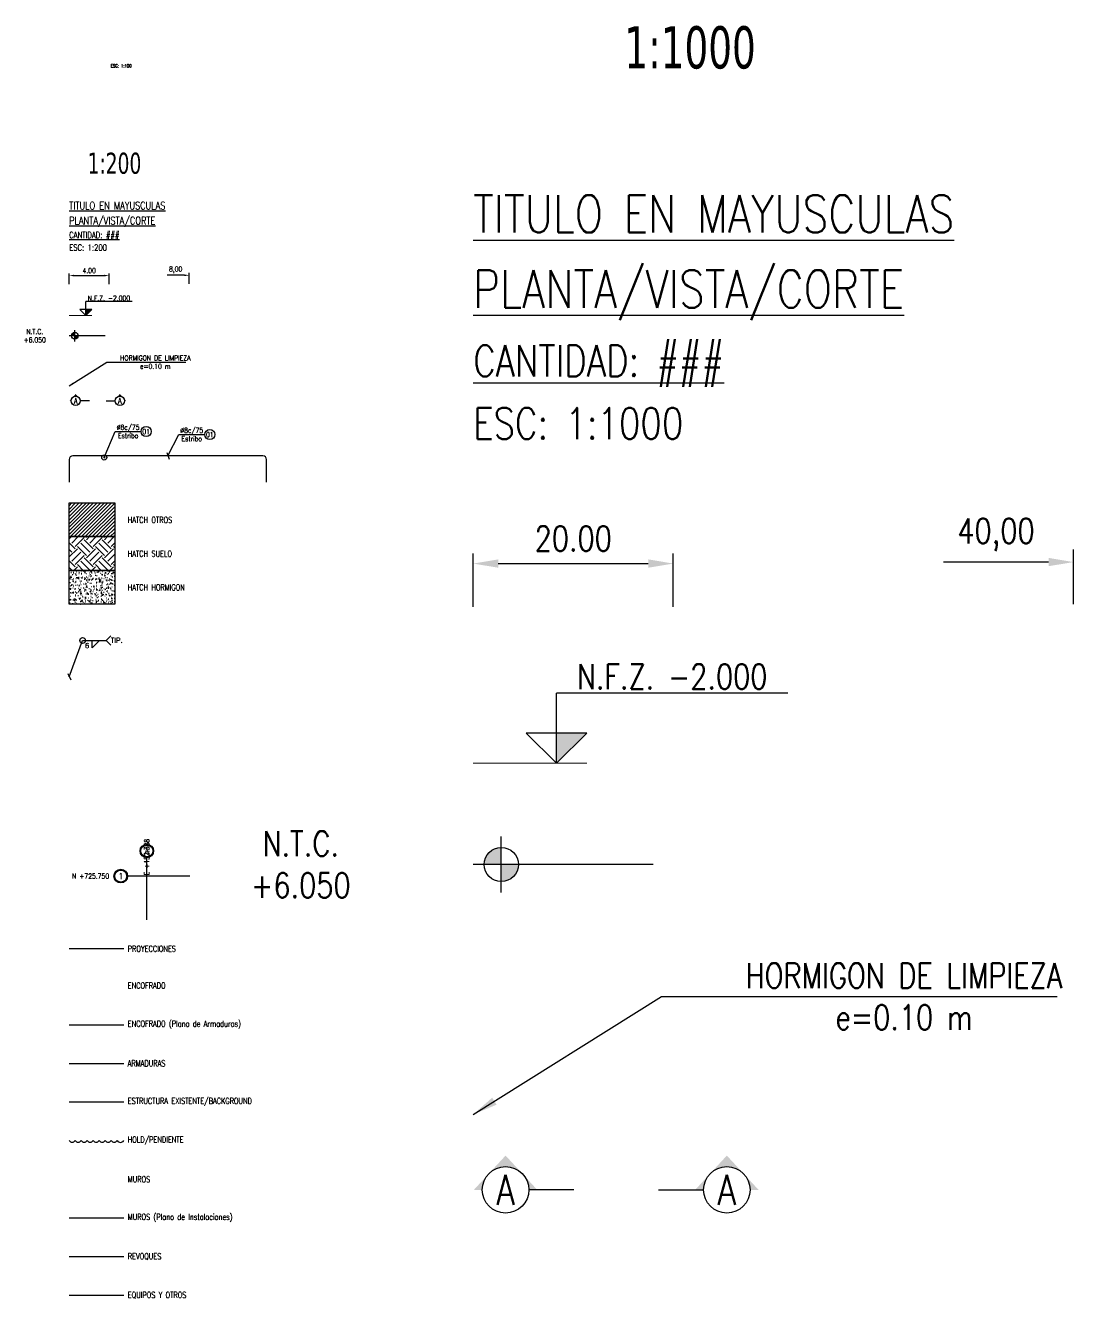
# Model space of a CAD drawing. Header units: millimetres. Extents: x -725228 to 10849, y -8846583 to 5995.
# Drawn here: x -829.5 to -724.8, y 817.3 to 944.5 of the extents above; entities that cross this region are included whole.
import ezdxf

# ---------------------------------------------------------------- set-up
doc = ezdxf.new("R2010")
doc.units = ezdxf.units.MM
doc.header["$PDMODE"] = 35
doc.header["$PDSIZE"] = 1
doc.linetypes.add('CENTER', pattern=[50.8, 31.75, -6.35, 6.35, -6.35])
doc.linetypes.add('HIDDEN', pattern=[9.525, 6.35, -3.175])
doc.layers.add('00-SIMB', color=1, linetype='Continuous', lineweight=0)
for name, color, linetype in [('CI-Armaduras', 4, 'Continuous'), ('CI-Auxiliar2', 2, 'Continuous'), ('CI-Encofrados', 2, 'Continuous'), ('CI-Equipamiento', 253, 'Continuous'), ('CI-Posiciones', 3, 'Continuous'), ('CI-Proyecciones', 1, 'HIDDEN'), ('CI-Revoques', 2, 'Continuous'), ('GE-Background', 252, 'Continuous'), ('GE-Cotas', 1, 'Continuous'), ('GE-Ejes', 1, 'CENTER'), ('GE-Hatch', 1, 'Continuous'), ('GE-Simbologia', 2, 'Continuous'), ('GE-Textos', 3, 'Continuous'), ('GE-Titulos', 4, 'Continuous'), ('PENDIENTE', 6, 'Continuous'), ('ZZ-Rotulo-Textos', 7, 'Continuous')]:
    doc.layers.add(name, color=color, linetype=linetype)
doc.styles.add('Romans', font='romans.shx', dxfattribs={"width": 0.8})
doc.styles.add('Romans PF', font='romans.shx', dxfattribs={"width": 0.8})
doc.styles.add('T2', font='ROMANS.shx', dxfattribs={"width": 0.8})
doc.styles.add('Tahoma', font='tahoma.ttf', dxfattribs={"width": 0.75})
doc.dimstyles.new('1-100', dxfattribs={"dimscale": 100, "dimtxt": 2.2, "dimasz": 1.5, "dimexe": 1, "dimexo": 0, "dimgap": 1, "dimtad": 1, "dimdec": 0, "dimzin": 9, "dimdsep": 46, "dimtxsty": 'T2', "dimblk": 'ARCHTICK', "dimcen": 0, "dimdle": 1, "dimclrd": 256, "dimclre": 256, "dimclrt": 2, "dimadec": 0, "dimazin": 0, "dimtfac": 0.666667, "dimtdec": 0, "dimtmove": 0, "dimatfit": 3, "dimldrblk": 'OBLIQUE', "dimfxl": 1, "dimtolj": 1, "dimtzin": 0, "dimlwd": -1, "dimlwe": -1, "dimarcsym": 0})
doc.dimstyles.new('1-25', dxfattribs={"dimscale": 25, "dimtxt": 2.5, "dimasz": 2.5, "dimexe": 1.25, "dimexo": 1.25, "dimgap": 1.25, "dimtad": 1, "dimdec": 0, "dimzin": 12, "dimtxsty": 'Romans PF', "dimcen": 0, "dimclrd": 2, "dimclre": 2, "dimclrt": 3, "dimadec": 0, "dimazin": 3, "dimtfac": 1, "dimtdec": 0, "dimtmove": 0, "dimatfit": 3, "dimfxl": 1, "dimlwd": -1, "dimlwe": -1, "dimarcsym": 0})
doc.dimstyles.new('COTAS GENERAL', dxfattribs={"dimscale": 0.1, "dimtxt": 2.5, "dimasz": 2.5, "dimexe": 1, "dimexo": 1, "dimgap": 1.25, "dimtad": 1, "dimzin": 1, "dimdsep": 46, "dimtxsty": 'Romans', "dimcen": 1, "dimclrd": 2, "dimclre": 1, "dimclrt": 3, "dimaunit": 1, "dimadec": 3, "dimazin": 0, "dimtfac": 1, "dimtix": 1, "dimtmove": 0, "dimatfit": 0, "dimfxl": 1.5, "dimtolj": 1, "dimarcsym": 0})
doc.dimstyles.new('COTAS REPLANTEO', dxfattribs={"dimscale": 0.1, "dimtxt": 2.5, "dimasz": 2.5, "dimexe": 1.25, "dimexo": 1.25, "dimgap": 1.25, "dimtad": 1, "dimjust": 1, "dimzin": 1, "dimtxsty": 'Romans PF', "dimcen": 0, "dimse2": 1, "dimsd2": 1, "dimclrd": 2, "dimclre": 1, "dimclrt": 3, "dimadec": 0, "dimazin": 3, "dimtfac": 1, "dimtmove": 0, "dimatfit": 3, "dimfxl": 1, "dimlwd": -1, "dimlwe": -1, "dimarcsym": 0})

# ---------------------------------------------------------------- blocks, each defined once
blk = doc.blocks.new('_ArchTick')
at = {"color": 0, "linetype": 'ByBlock', "const_width": 0.15}
blk.add_lwpolyline([(-0.5, -0.5), (0.5, 0.5)], dxfattribs=at)
blk = doc.blocks.new('*D73')
at = {"layer": 'Defpoints', "color": 0, "transparency": 16777216}
for p in [(-821.18, 919.51), (-825.18, 918.45), (-821.18, 918.45)]:
    blk.add_point(p, dxfattribs=at)
at = {"layer": 'GE-Cotas', "color": 1, "lineweight": -2, "transparency": 16777216}
for p, q in [((-825.18, 918.65), (-825.18, 919.71)), ((-821.18, 918.65), (-821.18, 919.71))]:
    blk.add_line(p, q, dxfattribs=at)
at = {"layer": 'GE-Cotas', "color": 2, "lineweight": -2, "transparency": 16777216}
blk.add_line((-824.68, 919.51), (-821.68, 919.51), dxfattribs=at)
at = {"layer": 'GE-Cotas', "color": 2, "transparency": 16777216}
for points in [[(-824.68, 919.6), (-824.68, 919.43), (-825.18, 919.51)], [(-821.68, 919.6), (-821.68, 919.43), (-821.18, 919.51)]]:
    blk.add_solid(points, dxfattribs=at)
at = {"layer": 'GE-Cotas', "color": 3, "transparency": 16777216, "insert": (-823.18, 920.01), "char_height": 0.5, "attachment_point": 5, "style": 'Romans'}
blk.add_mtext('\\A1;4.00', dxfattribs=at)
blk = doc.blocks.new('*D74')
at = {"layer": 'Defpoints', "color": 0, "transparency": 16777216}
for p in [(-821.18, 919.54), (-821.18, 918.45), (-813.18, 918.45)]:
    blk.add_point(p, dxfattribs=at)
at = {"layer": 'GE-Cotas', "color": 2, "transparency": 16777216}
blk.add_line((-813.68, 919.54), (-815.39, 919.54), dxfattribs=at)
at = {"layer": 'GE-Cotas', "color": 1, "transparency": 16777216}
blk.add_line((-813.18, 918.7), (-813.18, 919.79), dxfattribs=at)
at = {"layer": 'GE-Cotas', "color": 2, "transparency": 16777216}
blk.add_solid([(-813.68, 919.63), (-813.68, 919.46), (-813.18, 919.54)], dxfattribs=at)
at = {"layer": 'GE-Cotas', "color": 3, "transparency": 16777216, "insert": (-814.53, 920.09), "char_height": 0.5, "attachment_point": 5, "style": 'Romans PF'}
blk.add_mtext('8,00', dxfattribs=at)
blk = doc.blocks.new('*D75')
at = {"layer": 'Defpoints', "color": 0, "transparency": 16777216}
for p in [(-764.8, 890.72), (-784.8, 885.4), (-764.8, 885.4)]:
    blk.add_point(p, dxfattribs=at)
at = {"layer": 'GE-Cotas', "color": 1, "lineweight": -2, "transparency": 16777216}
for p, q in [((-784.8, 886.4), (-784.8, 891.72)), ((-764.8, 886.4), (-764.8, 891.72))]:
    blk.add_line(p, q, dxfattribs=at)
at = {"layer": 'GE-Cotas', "color": 2, "lineweight": -2, "transparency": 16777216}
blk.add_line((-782.3, 890.72), (-767.3, 890.72), dxfattribs=at)
at = {"layer": 'GE-Cotas', "color": 2, "transparency": 16777216}
for points in [[(-782.3, 891.14), (-782.3, 890.31), (-784.8, 890.72)], [(-767.3, 891.14), (-767.3, 890.31), (-764.8, 890.72)]]:
    blk.add_solid(points, dxfattribs=at)
at = {"layer": 'GE-Cotas', "color": 3, "transparency": 16777216, "insert": (-774.8, 893.22), "char_height": 2.5, "attachment_point": 5, "style": 'Romans'}
blk.add_mtext('\\A1;20.00', dxfattribs=at)
blk = doc.blocks.new('*D76')
at = {"layer": 'Defpoints', "color": 0, "transparency": 16777216}
for p in [(-764.8, 890.87), (-764.8, 885.4), (-724.8, 885.4)]:
    blk.add_point(p, dxfattribs=at)
at = {"layer": 'GE-Cotas', "color": 1, "transparency": 16777216}
blk.add_line((-724.8, 886.65), (-724.8, 892.12), dxfattribs=at)
at = {"layer": 'GE-Cotas', "color": 2, "transparency": 16777216}
blk.add_line((-727.3, 890.87), (-737.8, 890.87), dxfattribs=at)
blk.add_solid([(-727.3, 891.29), (-727.3, 890.46), (-724.8, 890.87)], dxfattribs=at)
at = {"layer": 'GE-Cotas', "color": 3, "transparency": 16777216, "insert": (-732.55, 893.61), "char_height": 2.5, "attachment_point": 5, "style": 'Romans PF'}
blk.add_mtext('40,00', dxfattribs=at)

msp = doc.modelspace()

# ---------------------------------------------------------------- hatches: boundary and pattern name
at = {"layer": 'GE-Hatch'}
h = msp.add_hatch(dxfattribs=at)
h.set_pattern_fill('ANSI31', color=256, scale=0.08, style=0)
h.set_pattern_definition([(45, (2467.58093, 452.39403), (-0.179605122, 0.179605122), [])])
h.paths.add_polyline_path([(-820.615, 896.782), (-825.175, 896.782), (-825.175, 893.414), (-820.615, 893.414)])
h = msp.add_hatch(dxfattribs=at)
h.set_pattern_fill('EARTH', color=256, scale=0.2, angle=45, style=0)
h.set_pattern_definition([(45, (2467.5809, 452.394), (1e-16, 1.7960512), [1.27, -1.27]), (45, (2467.2442, 452.7308), (1e-16, 1.7960512), [1.27, -1.27]), (45, (2466.9074, 453.0675), (1e-16, 1.7960512), [1.27, -1.27]), (135, (2466.9074, 453.292), (-1.7960512, 1e-16), [1.27, -1.27]), (135, (2467.2442, 453.6288), (-1.7960512, 1e-16), [1.27, -1.27]), (135, (2467.5809, 453.9656), (-1.7960512, 1e-16), [1.27, -1.27])])
h.paths.add_polyline_path([(-820.615, 893.414), (-825.175, 893.414), (-825.175, 890.046), (-820.615, 890.046)])
h = msp.add_hatch(dxfattribs=at)
h.set_pattern_fill('AR-CONC', color=256, scale=0.004, style=0)
h.set_pattern_definition([(50, (2467.5809, 452.394), (0.72873868, -0.06375634), [0.0762, -0.8382]), (355, (2467.5809, 452.394), (-0.1409713, 0.76422657), [0.06096, -0.67056]), (100.451, (2467.64166, 452.3887), (0.58777, 0.70046675), [0.06476, -0.71236]), (46.1842, (2467.5809, 452.5972), (1.08431616, -0.1681693), [0.1143, -1.2573]), (96.6356, (2467.6713, 452.5832), (0.94961694, 0.98970222), [0.09714, -1.06854]), (351.184, (2467.5809, 452.5972), (0.94961842, 0.98970047), [0.09144, -1.00584]), (21, (2467.6825, 452.5464), (0.60645952, -0.40906207), [0.0762, -0.8382]), (326, (2467.6825, 452.5464), (0.24720811, 0.73675186), [0.06096, -0.67056]), (71.4514, (2467.7331, 452.51234), (0.85366596, 0.32769143), [0.06476, -0.71236]), (37.5, (2467.58093, 452.39403), (0.012354413, 0.338220155), [0, -0.662432, 0, -0.68072, 0, -0.6731]), (7.5, (2467.58093, 452.39403), (0.26727865, 0.4007223), [0, -0.388112, 0, -0.647192, 0, -0.25654]), (327.5, (2467.35436, 452.39403), (0.54236238, -0.022914976), [0, -0.254, 0, -0.79248, 0, -1.05156]), (317.5, (2467.25276, 452.39403), (0.592516726, 0.101705964), [0, -0.3302, 0, -0.526288, 0, -0.74676])])
h.paths.add_polyline_path([(-820.615, 890.046), (-825.175, 890.046), (-825.175, 886.678), (-820.615, 886.678)])
at = {"layer": 'GE-Simbologia'}
h = msp.add_hatch(color=2, dxfattribs=at)
h.paths.add_polyline_path([(-824.613, 913.496), (-824.27, 913.496, -0.4142136), (-824.613, 913.154)])
h.paths.add_polyline_path([(-824.613, 913.496), (-824.955, 913.496, -0.4142136), (-824.613, 913.839)])
h = msp.add_hatch(color=256, dxfattribs=at)
h.paths.add_polyline_path([(-824.198, 907.32), (-824.528, 907.676), (-824.857, 907.32, -0.1989124), (-824.528, 907.457, -0.1989124)])
h.paths.add_polyline_path([(-824.062, 906.991), (-823.894, 906.991), (-824.174, 907.294, -0.1785979)])
h.paths.add_polyline_path([(-824.993, 906.991, -0.1785979), (-824.881, 907.294), (-825.161, 906.991)])
h = msp.add_hatch(color=256, dxfattribs=at)
h.paths.add_polyline_path([(-820.434, 907.32), (-820.105, 907.676), (-819.776, 907.32, 0.1989124), (-820.105, 907.457, 0.1989124)])
h.paths.add_polyline_path([(-820.57, 906.991), (-820.738, 906.991), (-820.459, 907.294, 0.1785979)])
h.paths.add_polyline_path([(-819.639, 906.991, 0.1785979), (-819.751, 907.294), (-819.471, 906.991)])
h = msp.add_hatch(color=2, dxfattribs=at)
h.paths.add_polyline_path([(-781.989, 860.642), (-780.277, 860.642, -0.4142136), (-781.989, 858.929)])
h.paths.add_polyline_path([(-781.989, 860.642), (-783.701, 860.642, -0.4142136), (-781.989, 862.354)])
h = msp.add_hatch(color=256, dxfattribs=at)
h.paths.add_polyline_path([(-779.918, 829.762), (-781.564, 831.542), (-783.209, 829.762, -0.1989124), (-781.564, 830.443, -0.1989124)])
h.paths.add_polyline_path([(-779.237, 828.116), (-778.397, 828.116), (-779.794, 829.628, -0.1785979)])
h.paths.add_polyline_path([(-783.891, 828.116, -0.1785979), (-783.333, 829.628), (-784.731, 828.116)])
h = msp.add_hatch(color=256, dxfattribs=at)
h.paths.add_polyline_path([(-761.095, 829.762), (-759.45, 831.542), (-757.804, 829.762, 0.1989124), (-759.45, 830.443, 0.1989124)])
h.paths.add_polyline_path([(-761.777, 828.116), (-762.617, 828.116), (-761.219, 829.628, 0.1785979)])
h.paths.add_polyline_path([(-757.122, 828.116, 0.1785979), (-757.68, 829.628), (-756.283, 828.116)])

# ---------------------------------------------------------------- linework, layer by layer
at = {"layer": '00-SIMB'}
for p, q in [((-825.175, 915.519), (-822.905, 915.519)), ((-784.802, 870.753), (-773.449, 870.753))]:
    msp.add_line(p, q, dxfattribs=at)
at = {"layer": 'CI-Armaduras'}
msp.add_line((-825.175, 840.763), (-819.724, 840.763), dxfattribs=at)
msp.add_lwpolyline([(-805.447, 898.855), (-805.447, 901.125, 0.4142136), (-805.807, 901.485), (-824.815, 901.485, 0.4142136), (-825.175, 901.125), (-825.175, 898.855)], format="xyb", dxfattribs=at)
at = {"layer": 'CI-Armaduras', "const_width": 0.1}
msp.add_lwpolyline([(-821.721, 901.325, 1), (-821.621, 901.325, 1)], format="xyb", close=True, dxfattribs=at)
at = {"layer": 'CI-Auxiliar2'}
for points in [[(-825.175, 896.782), (-820.615, 896.782), (-820.615, 893.414), (-825.175, 893.414)], [(-825.175, 893.414), (-820.615, 893.414), (-820.615, 890.046), (-825.175, 890.046)], [(-825.175, 890.046), (-820.615, 890.046), (-820.615, 886.678), (-825.175, 886.678)]]:
    msp.add_lwpolyline(points, close=True, dxfattribs=at)
at = {"layer": 'CI-Encofrados'}
msp.add_line((-825.175, 844.627), (-819.724, 844.627), dxfattribs=at)
at = {"layer": 'CI-Equipamiento'}
msp.add_line((-825.175, 817.579), (-819.724, 817.579), dxfattribs=at)
at = {"layer": 'CI-Posiciones'}
for centre in [(-817.483, 903.923), (-811.123, 903.616)]:
    msp.add_circle(centre, 0.5, dxfattribs=at)
at = {"layer": 'CI-Proyecciones', "ltscale": 100}
msp.add_line((-819.724, 852.216), (-825.175, 852.216), dxfattribs=at)
at = {"layer": 'CI-Revoques'}
for p, q in [((-825.175, 825.307), (-819.724, 825.307)), ((-825.175, 821.443), (-819.724, 821.443))]:
    msp.add_line(p, q, dxfattribs=at)
at = {"layer": 'GE-Background'}
msp.add_line((-825.175, 836.899), (-819.724, 836.899), dxfattribs=at)
at = {"layer": 'GE-Ejes', "ltscale": 1000}
for p, q in [((-817.418, 855.094), (-817.418, 861.315)), ((-813.117, 859.477), (-819.338, 859.477))]:
    msp.add_line(p, q, dxfattribs=at)
at = {"layer": 'GE-Ejes', "color": 3, "linetype": 'ByBlock'}
for centre, radius in [((-817.418, 861.995), 0.68), ((-817.418, 861.995), 0.6), ((-820.018, 859.477), 0.68), ((-820.018, 859.477), 0.6)]:
    msp.add_circle(centre, radius, dxfattribs=at)
at = {"layer": 'GE-Simbologia', "color": 2}
for p, q in [((-823.509, 915.519), (-823.509, 916.923)), ((-818.884, 916.923), (-823.509, 916.923)), ((-824.613, 912.934), (-824.613, 914.059)), ((-821.576, 913.496), (-825.175, 913.496)), ((-776.473, 870.753), (-776.473, 877.777)), ((-753.345, 877.777), (-776.473, 877.777)), ((-781.989, 857.829), (-781.989, 863.454)), ((-766.807, 860.642), (-784.802, 860.642))]:
    msp.add_line(p, q, dxfattribs=at)
at = {"layer": 'GE-Simbologia'}
for p, q in [((-823.162, 906.991), (-824.062, 906.991)), ((-821.47, 906.991), (-820.57, 906.991)), ((-821.487, 883.029), (-821.02, 883.495)), ((-822.864, 882.309), (-822.864, 883.029)), ((-822.143, 883.029), (-822.864, 882.309)), ((-821.487, 883.029), (-821.02, 882.563)), ((-774.735, 828.116), (-779.237, 828.116)), ((-766.278, 828.116), (-761.777, 828.116))]:
    msp.add_line(p, q, dxfattribs=at)
at = {"layer": 'GE-Simbologia', "color": 2}
for points in [[(-822.905, 916.123), (-824.114, 916.123), (-823.509, 915.519), (-822.905, 916.123)], [(-773.449, 873.777), (-779.497, 873.777), (-776.473, 870.753), (-773.449, 873.777)]]:
    msp.add_lwpolyline(points, dxfattribs=at)
for centre, radius in [((-824.613, 913.496), 0.342), ((-781.989, 860.642), 1.712)]:
    msp.add_circle(centre, radius, dxfattribs=at)
at = {"layer": 'GE-Simbologia'}
for centre, radius in [((-824.528, 906.991), 0.465), ((-820.105, 906.991), 0.465), ((-823.83, 883.029), 0.287), ((-781.564, 828.116), 2.327), ((-759.45, 828.116), 2.327)]:
    msp.add_circle(centre, radius, dxfattribs=at)
at = {"layer": 'GE-Simbologia', "color": 2}
for points in [[(-823.509, 915.519), (-823.509, 916.123), (-822.905, 916.123)], [(-776.473, 870.753), (-776.473, 873.777), (-773.449, 873.777)]]:
    msp.add_solid(points, dxfattribs=at)
at = {"layer": 'PENDIENTE'}
msp.add_lwpolyline([(-825.175, 833.035, 0.5205671), (-824.575, 833.035, 0.5205671), (-823.975, 833.035, 0.5205671), (-823.375, 833.035, 0.5205671), (-822.775, 833.035, 0.5205671), (-822.175, 833.035, 0.5205671), (-821.575, 833.035, 0.5205671), (-820.975, 833.035, 0.5205671), (-820.375, 833.035, 0.5205671), (-819.724, 833.035, 0.5205671)], format="xyb", dxfattribs=at)

# ---------------------------------------------------------------- texts
at = {"layer": 'CI-Posiciones', "style": 'Romans'}
for s, p in [('TIP.', (-821.006, 882.803)), ('6', (-823.605, 882.269))]:
    msp.add_text(s, height=0.5, dxfattribs=at).set_placement(p)
at = {"layer": 'CI-Posiciones', "char_height": 0.5, "attachment_point": 5, "style": 'Romans'}
for s, insert, width in [('%%C8c/75\\PEstribo', (-819.288, 903.924), 4.85026), ('01', (-817.483, 903.923), 0.53333), ('%%C8c/75\\PEstribo', (-812.928, 903.617), 4.85026), ('01', (-811.123, 903.616), 0.53333)]:
    msp.add_mtext(s, dxfattribs=dict(at, insert=insert, width=width))
at = {"layer": 'GE-Ejes', "color": 2, "insert": (-817.418, 863.195), "char_height": 0.5, "attachment_point": 6, "rotation": 90, "style": 'Romans'}
msp.add_mtext('E +152.388', dxfattribs=at)
at = {"layer": 'GE-Ejes', "color": 3, "char_height": 0.6, "width": 0.53333, "attachment_point": 5, "style": 'Romans'}
for s, insert in [('A', (-817.418, 861.995)), ('1', (-820.018, 859.477))]:
    msp.add_mtext(s, dxfattribs=dict(at, insert=insert))
at = {"layer": 'GE-Ejes', "color": 2, "insert": (-821.218, 859.477), "char_height": 0.5, "attachment_point": 4, "style": 'Romans'}
msp.add_mtext('\\pi-3.6571;N +725.750', dxfattribs=at)
at = {"layer": 'GE-Textos', "style": 'Romans'}
for s, insert, char_height, width, attachment_point in [('N.F.Z. -2.000', (-821.197, 917.003), 0.5, 4.85026, 8), ('\\pi-11.536;N.T.C.\\P+6.050', (-822.852, 913.496), 0.5, 4.85026, 5), ('A', (-824.528, 906.991), 0.6, 5.82031, 5), ('A', (-820.105, 906.991), 0.6, 5.82031, 5), ('N.F.Z. -2.000', (-764.909, 878.177), 2.5, 24.25129, 8), ('\\pi-57.68;N.T.C.\\P+6.050', (-773.184, 860.642), 2.5, 24.25129, 5), ('A', (-781.564, 828.116), 3, 29.10155, 5), ('A', (-759.45, 828.116), 3, 29.10155, 5)]:
    msp.add_mtext(s, dxfattribs=dict(at, insert=insert, char_height=char_height, width=width, attachment_point=attachment_point))
at = {"layer": 'GE-Textos', "attachment_point": 5, "style": 'Romans'}
for s, insert, char_height in [('\\pi1.7904;HORMIGON DE LIMPIEZA\\Pe=0.10 m ', (-817.458, 910.857), 0.5), ('\\pi8.952;HORMIGON DE LIMPIEZA\\Pe=0.10 m ', (-746.214, 847.446), 2.5)]:
    msp.add_mtext(s, dxfattribs=dict(at, insert=insert, char_height=char_height))
at = {"layer": 'GE-Titulos', "color": 3, "style": 'Romans PF', "width": 0.8}
msp.add_text('ESC: 1:100', height=0.3125, dxfattribs=at).set_placement((-821.026, 940.326))
at = {"layer": 'GE-Titulos', "attachment_point": 4, "line_spacing_factor": 1.200001, "style": 'Romans PF'}
for s, insert, char_height, width in [('{\\H0.75x;\\LTITULO EN MAYUSCULAS\\PPLANTA/VISTA/CORTE\\P\\H0.83333x;\\C3;CANTIDAD: ###\\P\\lESC: 1:200}', (-825.175, 924.441), 1, 71.35558), ('{\\H0.75x;\\LTITULO EN MAYUSCULAS\\PPLANTA/VISTA/CORTE\\P\\H0.83333x;\\C3;CANTIDAD: ###\\P\\lESC: 1:1000}', (-784.802, 915.363), 5, 356.77791), ('{\\H0.75x;HATCH OTROS}', (-819.324, 895.08), 0.8, 57.08447), ('{\\H0.75x;HATCH SUELO}', (-819.324, 891.712), 0.8, 57.08447), ('{\\H0.75x;HATCH HORMIGON}', (-819.324, 888.344), 0.8, 57.08447), ('{\\H0.75x;PROYECCIONES}', (-819.324, 852.216), 0.8, 57.08447), ('{\\H0.75x;ENCOFRADO}', (-819.324, 848.535), 0.8, 57.08447), ('{\\H0.75x;ENCOFRADO (Plano de Armaduras)}', (-819.324, 844.627), 0.8, 57.08447), ('{\\H0.75x;ARMADURAS}', (-819.324, 840.763), 0.8, 57.08447), ('{\\H0.75x;ESTRUCTURA EXISTENTE/BACKGROUND}', (-819.324, 836.899), 0.8, 57.08447), ('{\\H0.75x;HOLD/PENDIENTE}', (-819.324, 833.035), 0.8, 57.08447), ('{\\H0.75x;MUROS}', (-819.324, 829.171), 0.8, 57.08447), ('{\\H0.75x;MUROS (Plano de Instalaciones)}', (-819.324, 825.307), 0.8, 57.08447), ('{\\H0.75x;REVOQUES}', (-819.324, 821.443), 0.8, 57.08447), ('{\\H0.75x;EQUIPOS Y OTROS}', (-819.324, 817.579), 0.8, 57.08447)]:
    msp.add_mtext(s, dxfattribs=dict(at, insert=insert, char_height=char_height, width=width))
at = {"layer": 'ZZ-Rotulo-Textos', "style": 'Tahoma', "width": 0.75}
for s, height, p in [('1:1000', 4.2188, (-769.689, 940.22)), ('1:200', 2.1094, (-823.344, 929.691))]:
    msp.add_text(s, height=height, dxfattribs=at).set_placement(p)

# ---------------------------------------------------------------- dimensions: what is measured, and where the dimension line sits
at = {"layer": 'GE-Cotas'}
for base, p1, p2, dimstyle, override, picture, middle in [((-821.175, 919.512), (-825.175, 918.448), (-821.175, 918.448), 'COTAS GENERAL', {"dimscale": 0.2, "dimdec": 2, "dimzin": 1}, '*D73', (-823.175, 920.012)), ((-821.175, 919.543), (-813.175, 918.448), (-821.175, 918.448), 'COTAS REPLANTEO', {"dimscale": 0.2, "dimdec": 2, "dimzin": 0}, '*D74', (-814.535, 920.09)), ((-764.802, 890.722), (-784.802, 885.4), (-764.802, 885.4), 'COTAS GENERAL', {"dimscale": 1, "dimdec": 2, "dimzin": 1}, '*D75', (-774.802, 893.222)), ((-764.802, 890.873), (-724.802, 885.4), (-764.802, 885.4), 'COTAS REPLANTEO', {"dimscale": 1, "dimdec": 2, "dimzin": 0}, '*D76', (-732.552, 893.611))]:
    dim = msp.add_linear_dim(base=base, p1=p1, p2=p2, dimstyle=dimstyle, override=override, dxfattribs=at)
    dim.commit()
    dim.dimension.update_dxf_attribs({"geometry": picture, "text_midpoint": middle})

# ---------------------------------------------------------------- leaders
at = {"layer": 'GE-Simbologia'}
for points, override in [([(-825.175, 908.498), (-821.411, 910.857), (-813.504, 910.857)], {"dimscale": 0.2, "dimtxt": 2, "dimexe": 0.5, "dimexo": 1, "dimgap": 0.5, "dimzin": 0, "dimdsep": 46}), ([(-784.802, 835.65), (-765.983, 847.446), (-726.444, 847.446)], {"dimscale": 1, "dimtxt": 2, "dimexe": 0.5, "dimexo": 1, "dimgap": 0.5, "dimzin": 0, "dimdsep": 46})]:
    msp.add_leader(points, dimstyle='COTAS REPLANTEO', override=override, dxfattribs=at)
at = {"layer": 'GE-Simbologia', "ltscale": 0.2}
for points, override in [([(-821.671, 901.325), (-820.593, 903.924), (-817.983, 903.924)], {"dimscale": 0.2, "dimasz": 2.5, "dimgap": 1.25, "dimtad": 0, "dimldrblk": 'Origin'}), ([(-815.311, 901.485), (-814.233, 903.617), (-811.623, 903.617)], {"dimscale": 0.2, "dimasz": 2.5, "dimgap": 1.25, "dimtad": 0, "dimldrblk": 'Oblique'})]:
    msp.add_leader(points, dimstyle='1-25', override=override, dxfattribs=at)
at = {"layer": 'GE-Simbologia', "color": 1}
msp.add_leader([(-825.175, 879.409), (-823.83, 883.029), (-821.487, 883.029)], dimstyle='1-100', override={"dimscale": 0.2, "dimasz": 2.5, "dimtad": 0}, dxfattribs=at)

doc.saveas('drawing.dxf')
